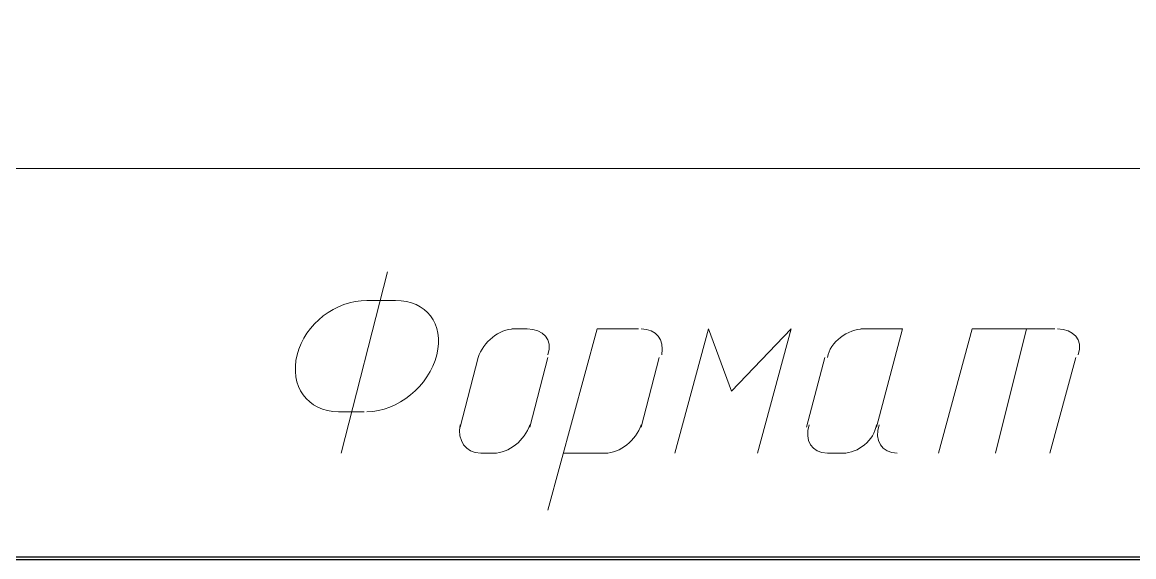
# Model space of a CAD drawing. Header units: millimetres. Extents: x -678 to 5260, y -935 to 3264.
# Drawn here: x 4709.4 to 4852, y -934.5 to -866 of the extents above; entities that cross this region are included whole.
import ezdxf
from ezdxf.xclip import XClip

# ---------------------------------------------------------------- set-up
doc = ezdxf.new("R2010")
doc.units = ezdxf.units.MM
doc.header["$MEASUREMENT"] = 0
doc.header["$XCLIPFRAME"] = 2
doc.layers.get('0').update_dxf_attribs({"linetype": 'CONTINUOUS'})

# ---------------------------------------------------------------- blocks, each defined once
blk = doc.blocks.new('MF28AFDB0')
at = {"color": 7, "linetype": 'Continuous', "lineweight": -2, "true_color": 0x000007}
blk.add_lwpolyline([(0.927, 0.578), (592.988, 0.578), (592.988, 419.2), (0.927, 419.2)], close=True, dxfattribs=at)

msp = doc.modelspace()

# ---------------------------------------------------------------- linework, layer by layer
at = {"color": 7, "linetype": 'Continuous', "lineweight": 20, "true_color": 0x000007}
msp.add_lwpolyline([(-479.88737, -884.75487), (5209.40723, -884.75487), (5209.40723, 3214.83019), (-479.88737, 3214.83019)], close=True, dxfattribs=at)
at = {"color": 7, "linetype": 'Continuous', "lineweight": 5, "true_color": 0x000007}
for points in [[(3359.44873, -308.15736), (3359.44873, -884.75487), (3909.49022, -884.75487), (4009.73918, -884.75487), (5209.40723, -884.75487)], [(4750.3201, -921.2694), (4756.2952, -898.03288), (4756.2952, -898.03288)], [(4757.29105, -901.68433), (4753.6396, -901.68433), (4753.6396, -901.68433)], [(4772.22881, -905.33579), (4774.22051, -905.33579), (4774.22051, -905.33579)], [(4783.18317, -905.33579), (4776.87611, -928.5723), (4776.87611, -928.5723)], [(4788.49437, -905.33579), (4783.18317, -905.33579), (4783.18317, -905.33579)], [(4793.14167, -921.2694), (4797.45703, -905.33579), (4800.44458, -913.30259), (4808.07943, -905.33579), (4803.76408, -921.2694)], [(4817.04209, -905.33579), (4822.35329, -905.33579), (4819.03379, -917.94989)], [(4827.00059, -921.2694), (4831.31595, -905.33579), (4841.93835, -905.33579)], [(4834.3035, -921.2694), (4838.2869, -905.33579), (4838.2869, -905.33579)], [(4765.58981, -917.94989), (4767.91346, -908.98724), (4767.91346, -908.98724)], [(4776.87611, -908.98724), (4774.55246, -917.94989), (4774.55246, -917.94989)], [(4791.14997, -908.98724), (4788.82632, -917.94989), (4788.82632, -917.94989)], [(4810.07113, -917.94989), (4812.39479, -908.98724), (4812.39479, -908.98724)], [(4844.59396, -908.98724), (4841.27445, -921.2694), (4841.27445, -921.2694)], [(4749.98815, -915.95819), (4753.30765, -915.95819), (4753.30765, -915.95819)], [(4769.90516, -921.2694), (4768.24541, -921.2694), (4768.24541, -921.2694)], [(4784.17902, -921.2694), (4778.86781, -921.2694), (4778.86781, -921.2694)], [(4814.71844, -921.2694), (4812.72674, -921.2694), (4812.72674, -921.2694)]]:
    msp.add_lwpolyline(points, dxfattribs=at)
at = {"color": 7, "linetype": 'Continuous', "lineweight": 20, "true_color": 0x000007}
msp.add_lwpolyline([(3359.44873, -884.75487), (5209.40723, -884.75487), (5209.40723, -334.71338)], dxfattribs=at)
at = {"color": 7, "linetype": 'Continuous', "lineweight": 5, "true_color": 0x000007}
for points in [[(4753.6396, -901.68433), (4749.6562, -901.68433), (4745.67279, -904.67189), (4744.67694, -908.65529), (4744.67694, -908.65529), (4743.68109, -912.63869), (4746.00474, -915.95819), (4749.98815, -915.95819)], [(4753.6396, -915.95819), (4757.623, -915.95819), (4761.6064, -912.63869), (4762.60225, -908.65529), (4762.60225, -908.65529), (4763.59811, -904.67189), (4761.27445, -901.68433), (4757.29105, -901.68433)]]:
    msp.add_open_spline(points, degree=3, knots=[0, 0, 0, 0, 0.125, 0.125, 0.125, 0.125001, 1, 1, 1, 1], dxfattribs=at)
for points in [[(4772.56076, -905.33579), (4770.56906, -905.33579), (4768.57736, -906.99554), (4767.91346, -908.98724)], [(4776.87611, -908.65529), (4777.54001, -906.66359), (4776.21221, -905.33579), (4774.22051, -905.33579)], [(4791.48192, -908.65529), (4791.81387, -906.66359), (4790.81802, -905.33579), (4788.82632, -905.33579)], [(4817.37404, -905.33579), (4815.38234, -905.33579), (4813.05869, -906.99554), (4812.72674, -908.98724)], [(4844.92591, -908.65529), (4845.58981, -906.66359), (4844.26201, -905.33579), (4842.2703, -905.33579)], [(4765.58981, -917.61794), (4765.25786, -919.60964), (4766.25371, -921.2694), (4768.24541, -921.2694)], [(4769.90516, -921.2694), (4771.89686, -921.2694), (4773.88856, -919.60964), (4774.55246, -917.61794)], [(4784.17902, -921.2694), (4786.17072, -921.2694), (4788.16242, -919.60964), (4788.82632, -917.61794)], [(4810.40308, -917.61794), (4809.73918, -919.60964), (4810.73503, -921.2694), (4812.72674, -921.2694)], [(4814.71844, -921.2694), (4816.71014, -921.2694), (4818.70184, -919.60964), (4819.03379, -917.61794)], [(4819.36574, -917.61794), (4818.70184, -919.60964), (4819.69769, -921.2694), (4821.68939, -921.2694)]]:
    msp.add_open_spline(points, degree=3, dxfattribs=at)

# ---------------------------------------------------------------- block references
at = {"color": 7, "true_color": 0xffffff}
ref = msp.add_blockref('MF28AFDB0', (-689.016, -940.3429), dxfattribs=dict(at, xscale=10.03092197091524, yscale=10.03092197091524, zscale=10.03092197091524))
XClip(ref).set_block_clipping_path([(1.0589661319, 0.5446702317), (593.0210338681, 419.1010338681)])

doc.saveas('drawing.dxf')
